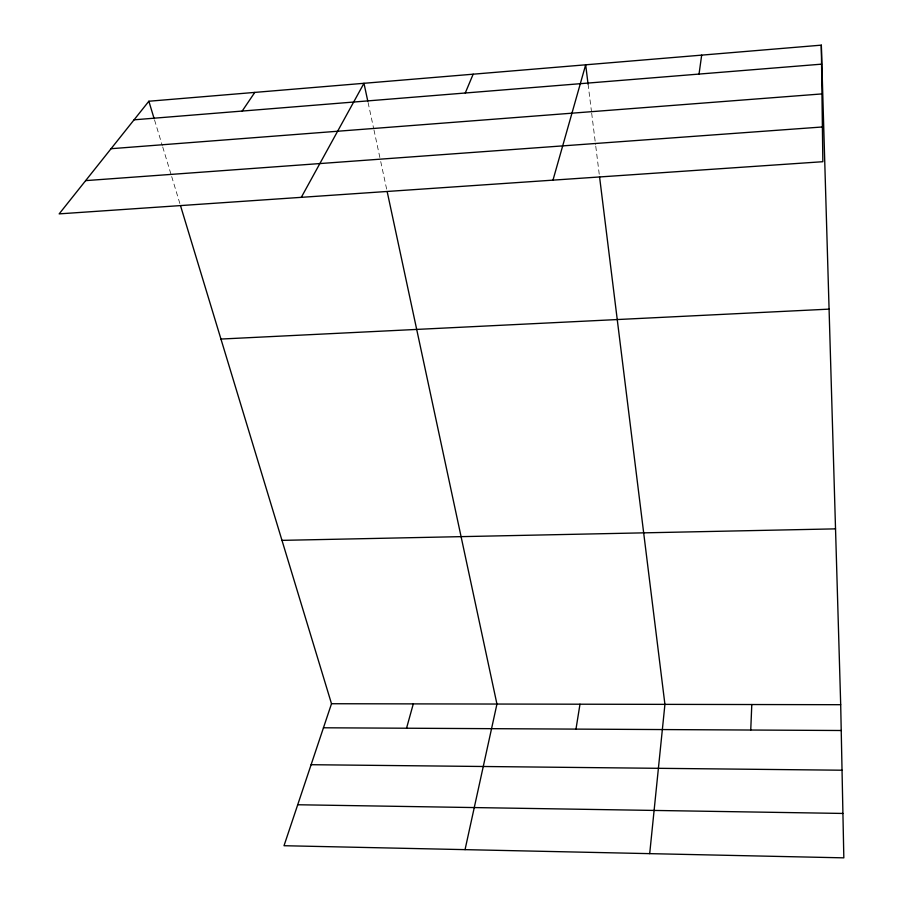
<?xml version="1.0" encoding="UTF-8"?>
<svg xmlns="http://www.w3.org/2000/svg" width="903" height="903" viewBox="0 0 903 903"><rect width="100%" height="100%" fill="white"/><g stroke="black" fill="none" stroke-linecap="round" stroke-linejoin="round"><path stroke-width="0.68" stroke-dasharray="4.51 3.39" d="M154.571 120.065L162.314 145.62M162.721 146.963L171.277 175.205M171.694 176.548L180.228 204.733M368.085 102.513L373.673 128.598M373.966 129.964L380.434 160.17M380.727 161.547L386.879 190.251M588.067 84.126L591.499 111.735M591.668 113.123L595.596 144.875M595.766 146.252L599.378 175.351"/><path stroke-width="1.35" d="M750.743 730.03L751.793 704.532M649.697 853.64L664.924 704.374L599.547 176.74M699.035 74.08L701.676 55.128M575.979 729.116L579.986 704.205M465.045 849.644L496.943 704.047L387.173 191.605M406.542 728.224L413.292 703.889M552.975 180.148L585.675 64.802L588.067 84.126M180.634 206.076L331.503 703.73L284.016 845.716L843.831 857.85L840.693 704.701L821.324 45.15L148.86 101.238L59.169 213.876L822.847 161.705L821.324 45.15M465.259 93.009L473.161 74.193M301.297 197.339L363.965 83.302L367.792 101.147M242.185 111.058L254.804 92.399M134.073 119.817L821.572 64.158M111.058 148.713L821.967 93.912M85.65 180.623L822.396 126.973M220.953 339.054L829.078 309.131M281.984 540.366L835.523 528.865M331.503 703.73L840.693 704.701M323.455 727.784L841.224 730.504M311.106 764.706L842.036 770.214M297.719 804.754L842.917 813.445M148.86 101.238L154.153 118.722"/></g></svg>
